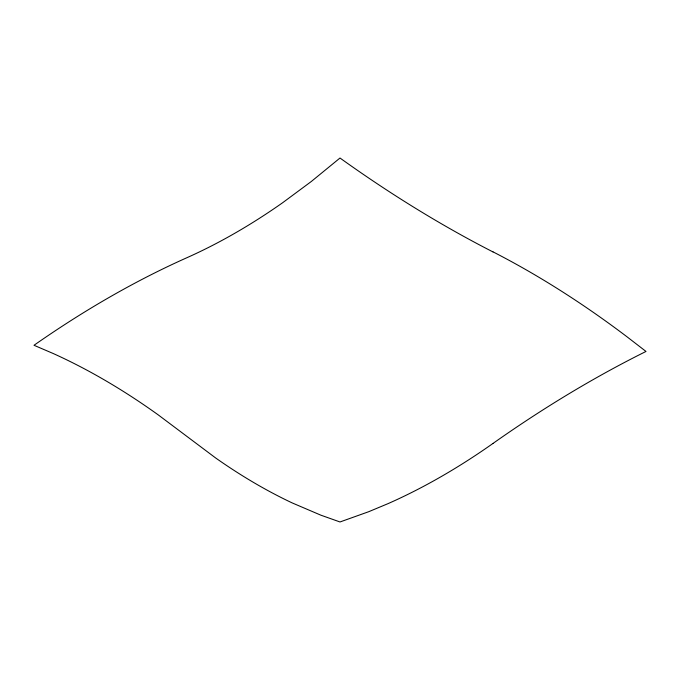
<?xml version="1.0" encoding="UTF-8"?>
<svg xmlns="http://www.w3.org/2000/svg" width="680" height="680" viewBox="0 0 680 680"><rect width="100%" height="100%" fill="white"/><g stroke="black" fill="none" stroke-linecap="round" stroke-linejoin="round"><path stroke-width="1.02" d="M493 251.94A1226.133 707.914 60 0 1 340 158.023L311.312 181.492L282.625 202.742A612.476 353.617 -60 0 1 187 257.669A991.432 572.407 -60 0 0 34 345.278L53.125 353.473A649.154 374.791 60 0 1 158.312 414.945L215.688 457.997A540.779 312.222 60 0 0 292.188 502.919L320.875 515.177L340 521.968L368.688 511.717L387.812 503.736A654.517 377.885 -60 0 0 493 443.437M493 443.428A1202.75 694.416 -60 0 1 646 351.45L626.875 336.694A902.555 521.092 60 0 0 493 251.855"/></g></svg>
